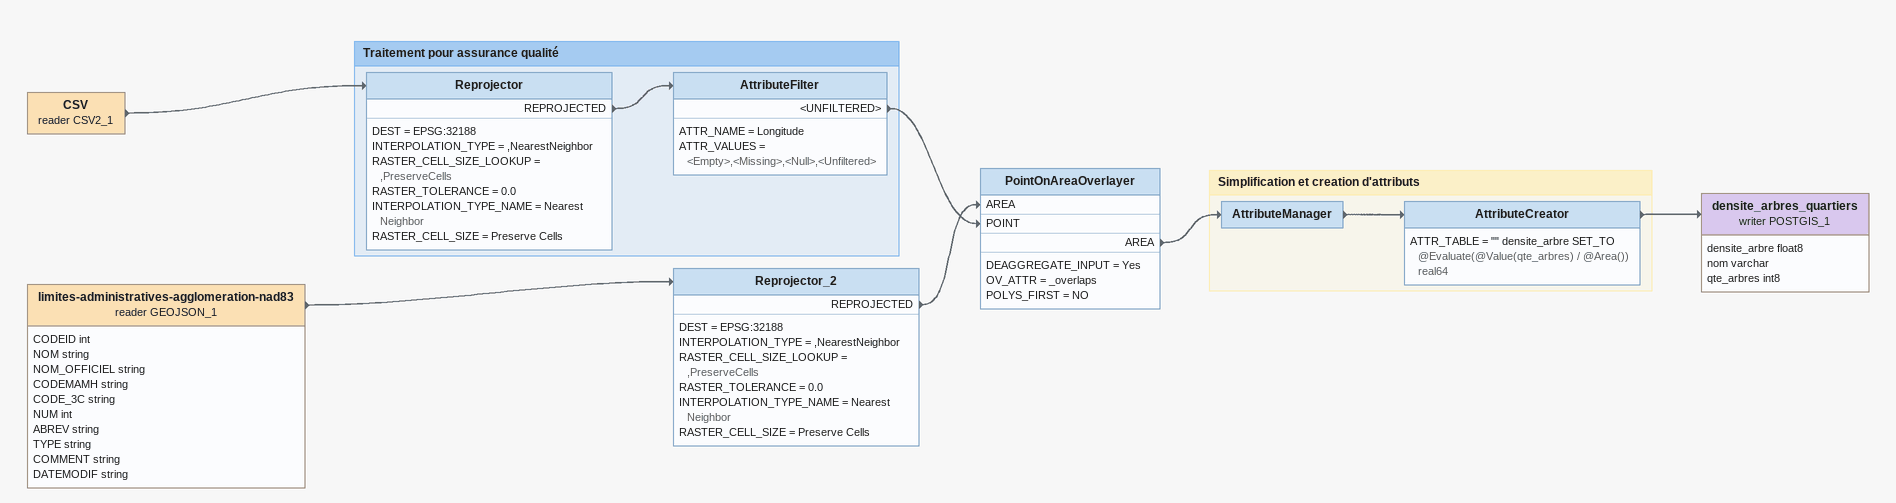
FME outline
CSV (reader CSV2_1)
    -> Reprojector
limites-administratives-agglomeration-nad83 (reader GEOJSON_1)
    attributes: CODEID int, NOM string, NOM_OFFICIEL string, CODEMAMH string, CODE_3C string, NUM int, ABREV string, TYPE string, COMMENT string, DATEMODIF string
    -> Reprojector_2
Reprojector_2
    DEST = EPSG:32188
    INTERPOLATION_TYPE = ,NearestNeighbor
    RASTER_CELL_SIZE_LOOKUP = ,PreserveCells
    RASTER_TOLERANCE = 0.0
    INTERPOLATION_TYPE_NAME = Nearest Neighbor
    RASTER_CELL_SIZE = Preserve Cells
    REPROJECTED -> PointOnAreaOverlayer [AREA]
PointOnAreaOverlayer
    DEAGGREGATE_INPUT = Yes
    OV_ATTR = _overlaps
    POLYS_FIRST = NO
    AREA -> AttributeManager
densite_arbres_quartiers (writer POSTGIS_1)
    attributes: densite_arbre float8, nom varchar, qte_arbres int8

Bookmark: Traitement pour assurance qualité
Reprojector
    DEST = EPSG:32188
    INTERPOLATION_TYPE = ,NearestNeighbor
    RASTER_CELL_SIZE_LOOKUP = ,PreserveCells
    RASTER_TOLERANCE = 0.0
    INTERPOLATION_TYPE_NAME = Nearest Neighbor
    RASTER_CELL_SIZE = Preserve Cells
    REPROJECTED -> AttributeFilter
AttributeFilter
    ATTR_NAME = Longitude
    ATTR_VALUES = <Empty>,<Missing>,<Null>,<Unfiltered>
    <UNFILTERED> -> PointOnAreaOverlayer [POINT]

Bookmark: Simplification et creation d'attributs
AttributeManager
    -> AttributeCreator
AttributeCreator
    ATTR_TABLE = "" densite_arbre SET_TO @Evaluate(@Value(qte_arbres) / @Area()) real64
    -> densite_arbres_quartiers (writer POSTGIS_1)
